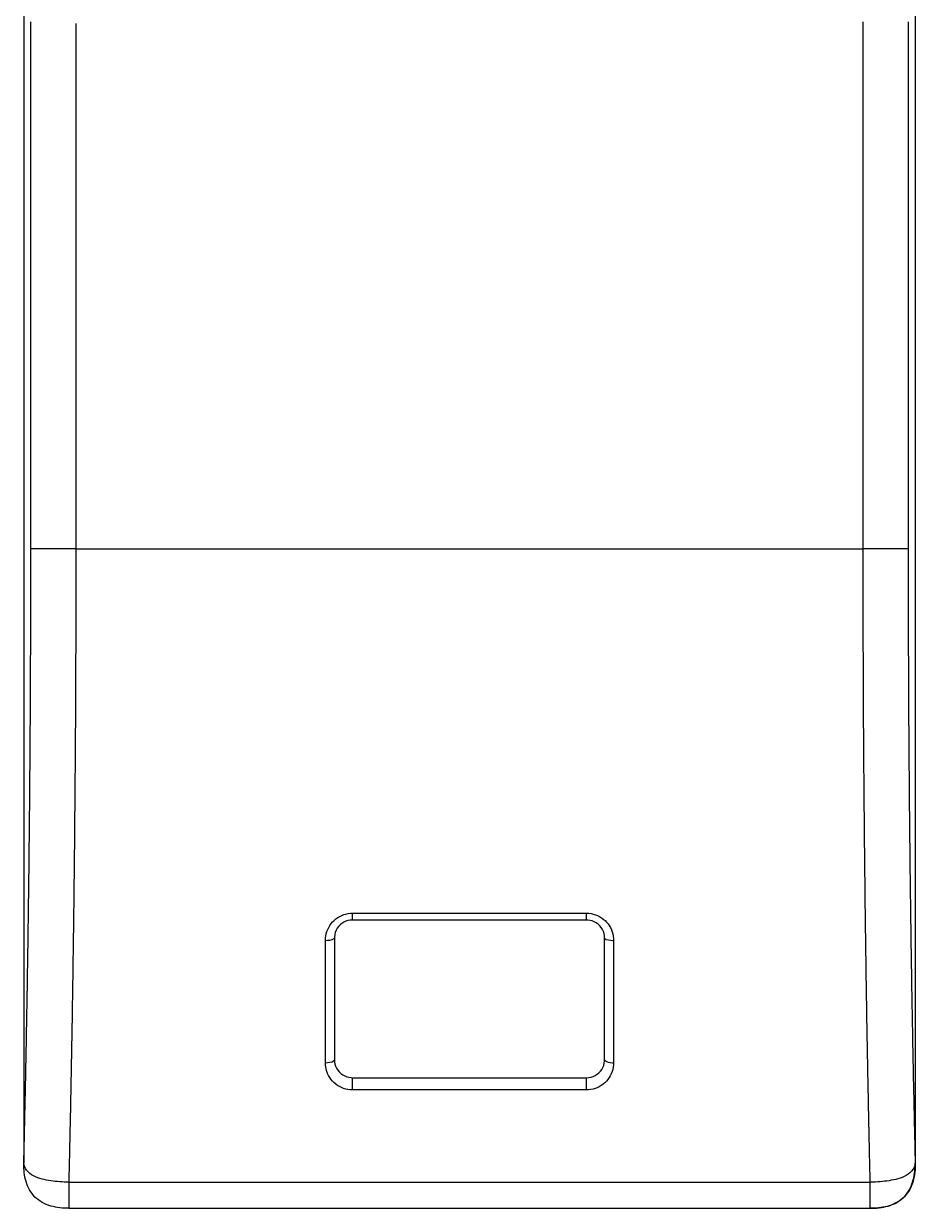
# Model space of a CAD drawing. Extents: x -9.9 to 9.9, y -50.6 to 2.
# Drawn here: x -9.9 to 9.9, y -50.6 to -24.3 of the extents above; entities that cross this region are included whole.
import ezdxf

# ---------------------------------------------------------------- set-up
doc = ezdxf.new("R2010")
doc.units = 0
doc.layers.get('0').update_dxf_attribs({"linetype": 'continuous'})

# ---------------------------------------------------------------- blocks, each defined once
blk = doc.blocks.new('PART__FEATURE046')
at = {"color": 0}
for p, q in [((-9.9, -0.2), (-9.9, -49.6)), ((9.9, -0.2), (9.9, -49.6)), ((-8.741, -35.962), (8.741, -35.962)), ((-2.6, -44.048), (2.6, -44.048)), ((2.6, -44.2), (-2.6, -44.2)), ((-2.6, -47.7), (2.6, -47.7)), ((2.6, -47.972), (-2.6, -47.972)), ((-8.899, -50.02), (8.899, -50.02)), ((-8.899, -50.6), (8.899, -50.6))]:
    blk.add_line(p, q, dxfattribs=at)
for points in [[(-9.74, -35.962), (-9.74, -35.912), (-9.74, -35.862), (-9.74, -35.812), (-9.74, -35.762), (-9.74, -35.712), (-9.74, -35.662), (-9.74, -35.612), (-9.74, -35.562), (-9.74, -35.512), (-9.74, -35.462), (-9.74, -35.412), (-9.74, -35.362), (-9.74, -35.312), (-9.74, -35.262), (-9.74, -35.212), (-9.74, -35.162), (-9.74, -35.112), (-9.74, -35.062), (-9.74, -35.012), (-9.74, -34.962), (-9.74, -34.912), (-9.74, -34.862), (-9.74, -34.812), (-9.74, -34.762), (-9.74, -34.712), (-9.74, -34.662), (-9.74, -34.612), (-9.74, -34.562), (-9.74, -34.512), (-9.74, -34.462), (-9.74, -34.412), (-9.74, -34.362), (-9.74, -34.312), (-9.74, -34.262), (-9.74, -34.212), (-9.74, -34.162), (-9.74, -34.112), (-9.74, -34.062), (-9.74, -34.012), (-9.74, -33.962), (-9.74, -33.912), (-9.74, -33.862), (-9.74, -33.812), (-9.74, -33.762), (-9.74, -33.712), (-9.74, -33.662), (-9.74, -33.612), (-9.74, -33.562), (-9.74, -33.512), (-9.74, -33.462), (-9.74, -33.412), (-9.74, -33.362), (-9.74, -33.312), (-9.74, -33.262), (-9.74, -33.212), (-9.74, -33.162), (-9.74, -33.112), (-9.74, -33.062), (-9.74, -33.012), (-9.74, -32.962), (-9.74, -32.912), (-9.74, -32.862), (-9.74, -32.812), (-9.74, -32.762), (-9.74, -32.712), (-9.74, -32.662), (-9.74, -32.612), (-9.74, -32.562), (-9.74, -32.512), (-9.74, -32.462), (-9.74, -32.412), (-9.74, -32.362), (-9.74, -32.312), (-9.74, -32.262), (-9.74, -32.212), (-9.74, -32.162), (-9.74, -32.112), (-9.74, -32.062), (-9.74, -32.012), (-9.74, -31.962), (-9.74, -31.912), (-9.74, -31.862), (-9.74, -31.812), (-9.74, -31.762), (-9.74, -31.712), (-9.74, -31.662), (-9.74, -31.612), (-9.74, -31.562), (-9.74, -31.512), (-9.74, -31.462), (-9.74, -31.412), (-9.74, -31.362), (-9.74, -31.312), (-9.74, -31.262), (-9.74, -31.212), (-9.74, -31.162), (-9.74, -31.112), (-9.74, -31.062), (-9.74, -31.012), (-9.74, -30.962), (-9.74, -30.912), (-9.74, -30.862), (-9.74, -30.812), (-9.74, -30.762), (-9.74, -30.712), (-9.74, -30.662), (-9.74, -30.612), (-9.74, -30.562), (-9.74, -30.512), (-9.74, -30.462), (-9.74, -30.412), (-9.74, -30.362), (-9.74, -30.312), (-9.74, -30.262), (-9.74, -30.212), (-9.74, -30.162), (-9.74, -30.112), (-9.74, -30.062), (-9.74, -30.012), (-9.74, -29.962), (-9.74, -29.912), (-9.74, -29.862), (-9.74, -29.812), (-9.74, -29.762), (-9.74, -29.712), (-9.74, -29.662), (-9.74, -29.612), (-9.74, -29.562), (-9.74, -29.512), (-9.74, -29.462), (-9.74, -29.412), (-9.74, -29.362), (-9.74, -29.312), (-9.74, -29.262), (-9.74, -29.212), (-9.74, -29.162), (-9.74, -29.112), (-9.74, -29.062), (-9.74, -29.012), (-9.74, -28.962), (-9.74, -28.912), (-9.74, -28.862), (-9.74, -28.812), (-9.74, -28.762), (-9.74, -28.712), (-9.74, -28.662), (-9.74, -28.612), (-9.74, -28.562), (-9.74, -28.512), (-9.74, -28.462), (-9.74, -28.412), (-9.74, -28.362), (-9.74, -28.312), (-9.74, -28.262), (-9.74, -28.212), (-9.74, -28.162), (-9.74, -28.112), (-9.74, -28.062), (-9.74, -28.012), (-9.74, -27.962), (-9.74, -27.912), (-9.74, -27.862), (-9.74, -27.812), (-9.74, -27.762), (-9.74, -27.712), (-9.74, -27.662), (-9.74, -27.612), (-9.74, -27.562), (-9.74, -27.512), (-9.74, -27.462), (-9.74, -27.412), (-9.74, -27.362), (-9.74, -27.312), (-9.74, -27.262), (-9.74, -27.212), (-9.74, -27.162), (-9.74, -27.112), (-9.74, -27.062), (-9.74, -27.012), (-9.74, -26.962), (-9.74, -26.912), (-9.74, -26.862), (-9.74, -26.812), (-9.74, -26.762), (-9.74, -26.712), (-9.74, -26.662), (-9.74, -26.612), (-9.74, -26.562), (-9.74, -26.512), (-9.74, -26.462), (-9.74, -26.412), (-9.74, -26.362), (-9.74, -26.312), (-9.74, -26.262), (-9.74, -26.212), (-9.74, -26.162), (-9.74, -26.112), (-9.74, -26.062), (-9.74, -26.012), (-9.74, -25.962), (-9.74, -25.912), (-9.74, -25.862), (-9.74, -25.812), (-9.74, -25.762), (-9.74, -25.712), (-9.74, -25.662), (-9.74, -25.612), (-9.74, -25.562), (-9.74, -25.512), (-9.74, -25.462), (-9.74, -25.412), (-9.74, -25.362), (-9.74, -25.312), (-9.74, -25.262), (-9.74, -25.212), (-9.74, -25.162), (-9.74, -25.112), (-9.74, -25.062), (-9.74, -25.012), (-9.74, -24.962), (-9.74, -24.912), (-9.74, -24.862), (-9.74, -24.812), (-9.74, -24.762), (-9.74, -24.712), (-9.74, -24.662), (-9.74, -24.612), (-9.74, -24.562), (-9.74, -24.512), (-9.74, -24.462), (-9.74, -24.412), (-9.74, -24.362), (-9.74, -24.312), (-9.74, -24.262)], [(-8.741, -24.299), (-8.741, -24.349), (-8.741, -24.399), (-8.741, -24.449), (-8.741, -24.499), (-8.741, -24.549), (-8.741, -24.599), (-8.741, -24.649), (-8.741, -24.699), (-8.741, -24.749), (-8.741, -24.799), (-8.741, -24.849), (-8.741, -24.899), (-8.741, -24.949), (-8.741, -24.999), (-8.741, -25.049), (-8.741, -25.099), (-8.741, -25.149), (-8.741, -25.199), (-8.741, -25.249), (-8.741, -25.299), (-8.741, -25.349), (-8.741, -25.399), (-8.741, -25.449), (-8.741, -25.499), (-8.741, -25.549), (-8.741, -25.599), (-8.741, -25.649), (-8.741, -25.699), (-8.741, -25.749), (-8.741, -25.799), (-8.741, -25.849), (-8.741, -25.899), (-8.741, -25.949), (-8.741, -25.999), (-8.741, -26.049), (-8.741, -26.099), (-8.741, -26.149), (-8.741, -26.199), (-8.741, -26.249), (-8.741, -26.299), (-8.741, -26.349), (-8.741, -26.399), (-8.741, -26.449), (-8.741, -26.499), (-8.741, -26.549), (-8.741, -26.599), (-8.741, -26.649), (-8.741, -26.699), (-8.741, -26.749), (-8.741, -26.799), (-8.741, -26.849), (-8.741, -26.899), (-8.741, -26.949), (-8.741, -26.999), (-8.741, -27.049), (-8.741, -27.099), (-8.741, -27.149), (-8.741, -27.199), (-8.741, -27.249), (-8.741, -27.299), (-8.741, -27.349), (-8.741, -27.399), (-8.741, -27.449), (-8.741, -27.499), (-8.741, -27.549), (-8.741, -27.599), (-8.741, -27.649), (-8.741, -27.699), (-8.741, -27.749), (-8.741, -27.799), (-8.741, -27.849), (-8.741, -27.899), (-8.741, -27.949), (-8.741, -27.999), (-8.741, -28.049), (-8.741, -28.099), (-8.741, -28.149), (-8.741, -28.199), (-8.741, -28.249), (-8.741, -28.299), (-8.741, -28.349), (-8.741, -28.399), (-8.741, -28.449), (-8.741, -28.499), (-8.741, -28.549), (-8.741, -28.599), (-8.741, -28.649), (-8.741, -28.699), (-8.741, -28.749), (-8.741, -28.799), (-8.741, -28.849), (-8.741, -28.899), (-8.741, -28.949), (-8.741, -28.999), (-8.741, -29.049), (-8.741, -29.099), (-8.741, -29.149), (-8.741, -29.199), (-8.741, -29.249), (-8.741, -29.299), (-8.741, -29.349), (-8.741, -29.399), (-8.741, -29.449), (-8.741, -29.499), (-8.741, -29.549), (-8.741, -29.599), (-8.741, -29.649), (-8.741, -29.699), (-8.741, -29.749), (-8.741, -29.799), (-8.741, -29.849), (-8.741, -29.899), (-8.741, -29.949), (-8.741, -29.999), (-8.741, -30.049), (-8.741, -30.099), (-8.741, -30.149), (-8.741, -30.199), (-8.741, -30.249), (-8.741, -30.299), (-8.741, -30.349), (-8.741, -30.399), (-8.741, -30.449), (-8.741, -30.499), (-8.741, -30.549), (-8.741, -30.599), (-8.741, -30.649), (-8.741, -30.699), (-8.741, -30.749), (-8.741, -30.799), (-8.741, -30.849), (-8.741, -30.899), (-8.741, -30.949), (-8.741, -30.999), (-8.741, -31.049), (-8.741, -31.099), (-8.741, -31.149), (-8.741, -31.199), (-8.741, -31.249), (-8.741, -31.299), (-8.741, -31.349), (-8.741, -31.399), (-8.741, -31.449), (-8.741, -31.499), (-8.741, -31.549), (-8.741, -31.599), (-8.741, -31.649), (-8.741, -31.699), (-8.741, -31.749), (-8.741, -31.799), (-8.741, -31.849), (-8.741, -31.899), (-8.741, -31.949), (-8.741, -31.999), (-8.741, -32.049), (-8.741, -32.099), (-8.741, -32.149), (-8.741, -32.199), (-8.741, -32.249), (-8.741, -32.299), (-8.741, -32.349), (-8.741, -32.399), (-8.741, -32.449), (-8.741, -32.499), (-8.741, -32.549), (-8.741, -32.599), (-8.741, -32.649), (-8.741, -32.699), (-8.741, -32.749), (-8.741, -32.799), (-8.741, -32.849), (-8.741, -32.899), (-8.741, -32.949), (-8.741, -32.999), (-8.741, -33.049), (-8.741, -33.099), (-8.741, -33.149), (-8.741, -33.199), (-8.741, -33.249), (-8.741, -33.299), (-8.741, -33.349), (-8.741, -33.399), (-8.741, -33.449), (-8.741, -33.499), (-8.741, -33.549), (-8.741, -33.599), (-8.741, -33.649), (-8.741, -33.699), (-8.741, -33.749), (-8.741, -33.799), (-8.741, -33.849), (-8.741, -33.899), (-8.741, -33.949), (-8.741, -33.999), (-8.741, -34.049), (-8.741, -34.099), (-8.741, -34.149), (-8.741, -34.199), (-8.741, -34.249), (-8.741, -34.299), (-8.741, -34.349), (-8.741, -34.399), (-8.741, -34.449), (-8.741, -34.499), (-8.741, -34.549), (-8.741, -34.599), (-8.741, -34.649), (-8.741, -34.699), (-8.741, -34.749), (-8.741, -34.799), (-8.741, -34.849), (-8.741, -34.899), (-8.741, -34.949), (-8.741, -34.999), (-8.741, -35.049), (-8.741, -35.099), (-8.741, -35.149), (-8.741, -35.199), (-8.741, -35.249), (-8.741, -35.299), (-8.741, -35.349), (-8.741, -35.399), (-8.741, -35.449), (-8.741, -35.499), (-8.741, -35.549), (-8.741, -35.599), (-8.741, -35.649), (-8.741, -35.699), (-8.741, -35.749), (-8.741, -35.799), (-8.741, -35.849), (-8.741, -35.899), (-8.741, -35.949), (-8.741, -35.962)], [(8.741, -35.962), (8.741, -35.912), (8.741, -35.862), (8.741, -35.812), (8.741, -35.762), (8.741, -35.712), (8.741, -35.662), (8.741, -35.612), (8.741, -35.562), (8.741, -35.512), (8.741, -35.462), (8.741, -35.412), (8.741, -35.362), (8.741, -35.312), (8.741, -35.262), (8.741, -35.212), (8.741, -35.162), (8.741, -35.112), (8.741, -35.062), (8.741, -35.012), (8.741, -34.962), (8.741, -34.912), (8.741, -34.862), (8.741, -34.812), (8.741, -34.762), (8.741, -34.712), (8.741, -34.662), (8.741, -34.612), (8.741, -34.562), (8.741, -34.512), (8.741, -34.462), (8.741, -34.412), (8.741, -34.362), (8.741, -34.312), (8.741, -34.262), (8.741, -34.212), (8.741, -34.162), (8.741, -34.112), (8.741, -34.062), (8.741, -34.012), (8.741, -33.962), (8.741, -33.912), (8.741, -33.862), (8.741, -33.812), (8.741, -33.762), (8.741, -33.712), (8.741, -33.662), (8.741, -33.612), (8.741, -33.562), (8.741, -33.512), (8.741, -33.462), (8.741, -33.412), (8.741, -33.362), (8.741, -33.312), (8.741, -33.262), (8.741, -33.212), (8.741, -33.162), (8.741, -33.112), (8.741, -33.062), (8.741, -33.012), (8.741, -32.962), (8.741, -32.912), (8.741, -32.862), (8.741, -32.812), (8.741, -32.762), (8.741, -32.712), (8.741, -32.662), (8.741, -32.612), (8.741, -32.562), (8.741, -32.512), (8.741, -32.462), (8.741, -32.412), (8.741, -32.362), (8.741, -32.312), (8.741, -32.262), (8.741, -32.212), (8.741, -32.162), (8.741, -32.112), (8.741, -32.062), (8.741, -32.012), (8.741, -31.962), (8.741, -31.912), (8.741, -31.862), (8.741, -31.812), (8.741, -31.762), (8.741, -31.712), (8.741, -31.662), (8.741, -31.612), (8.741, -31.562), (8.741, -31.512), (8.741, -31.462), (8.741, -31.412), (8.741, -31.362), (8.741, -31.312), (8.741, -31.262), (8.741, -31.212), (8.741, -31.162), (8.741, -31.112), (8.741, -31.062), (8.741, -31.012), (8.741, -30.962), (8.741, -30.912), (8.741, -30.862), (8.741, -30.812), (8.741, -30.762), (8.741, -30.712), (8.741, -30.662), (8.741, -30.612), (8.741, -30.562), (8.741, -30.512), (8.741, -30.462), (8.741, -30.412), (8.741, -30.362), (8.741, -30.312), (8.741, -30.262), (8.741, -30.212), (8.741, -30.162), (8.741, -30.112), (8.741, -30.062), (8.741, -30.012), (8.741, -29.962), (8.741, -29.912), (8.741, -29.862), (8.741, -29.812), (8.741, -29.762), (8.741, -29.712), (8.741, -29.662), (8.741, -29.612), (8.741, -29.562), (8.741, -29.512), (8.741, -29.462), (8.741, -29.412), (8.741, -29.362), (8.741, -29.312), (8.741, -29.262), (8.741, -29.212), (8.741, -29.162), (8.741, -29.112), (8.741, -29.062), (8.741, -29.012), (8.741, -28.962), (8.741, -28.912), (8.741, -28.862), (8.741, -28.812), (8.741, -28.762), (8.741, -28.712), (8.741, -28.662), (8.741, -28.612), (8.741, -28.562), (8.741, -28.512), (8.741, -28.462), (8.741, -28.412), (8.741, -28.362), (8.741, -28.312), (8.741, -28.262), (8.741, -28.212), (8.741, -28.162), (8.741, -28.112), (8.741, -28.062), (8.741, -28.012), (8.741, -27.962), (8.741, -27.912), (8.741, -27.862), (8.741, -27.812), (8.741, -27.762), (8.741, -27.712), (8.741, -27.662), (8.741, -27.612), (8.741, -27.562), (8.741, -27.512), (8.741, -27.462), (8.741, -27.412), (8.741, -27.362), (8.741, -27.312), (8.741, -27.262), (8.741, -27.212), (8.741, -27.162), (8.741, -27.112), (8.741, -27.062), (8.741, -27.012), (8.741, -26.962), (8.741, -26.912), (8.741, -26.862), (8.741, -26.812), (8.741, -26.762), (8.741, -26.712), (8.741, -26.662), (8.741, -26.612), (8.741, -26.562), (8.741, -26.512), (8.741, -26.462), (8.741, -26.412), (8.741, -26.362), (8.741, -26.312), (8.741, -26.262), (8.741, -26.212), (8.741, -26.162), (8.741, -26.112), (8.741, -26.062), (8.741, -26.012), (8.741, -25.962), (8.741, -25.912), (8.741, -25.862), (8.741, -25.812), (8.741, -25.762), (8.741, -25.712), (8.741, -25.662), (8.741, -25.612), (8.741, -25.562), (8.741, -25.512), (8.741, -25.462), (8.741, -25.412), (8.741, -25.362), (8.741, -25.312), (8.741, -25.262), (8.741, -25.212), (8.741, -25.162), (8.741, -25.112), (8.741, -25.062), (8.741, -25.012), (8.741, -24.962), (8.741, -24.912), (8.741, -24.862), (8.741, -24.812), (8.741, -24.762), (8.741, -24.712), (8.741, -24.662), (8.741, -24.612), (8.741, -24.562), (8.741, -24.512), (8.741, -24.462), (8.741, -24.412), (8.741, -24.362), (8.741, -24.312), (8.741, -24.262)], [(9.74, -24.26), (9.74, -24.31), (9.74, -24.36), (9.74, -24.41), (9.74, -24.46), (9.74, -24.51), (9.74, -24.56), (9.74, -24.61), (9.74, -24.66), (9.74, -24.71), (9.74, -24.76), (9.74, -24.81), (9.74, -24.86), (9.74, -24.91), (9.74, -24.96), (9.74, -25.01), (9.74, -25.06), (9.74, -25.11), (9.74, -25.16), (9.74, -25.21), (9.74, -25.26), (9.74, -25.31), (9.74, -25.36), (9.74, -25.41), (9.74, -25.46), (9.74, -25.51), (9.74, -25.56), (9.74, -25.61), (9.74, -25.66), (9.74, -25.71), (9.74, -25.76), (9.74, -25.81), (9.74, -25.86), (9.74, -25.91), (9.74, -25.96), (9.74, -26.01), (9.74, -26.06), (9.74, -26.11), (9.74, -26.16), (9.74, -26.21), (9.74, -26.26), (9.74, -26.31), (9.74, -26.36), (9.74, -26.41), (9.74, -26.46), (9.74, -26.51), (9.74, -26.56), (9.74, -26.61), (9.74, -26.66), (9.74, -26.71), (9.74, -26.76), (9.74, -26.81), (9.74, -26.86), (9.74, -26.91), (9.74, -26.96), (9.74, -27.01), (9.74, -27.06), (9.74, -27.11), (9.74, -27.16), (9.74, -27.21), (9.74, -27.26), (9.74, -27.31), (9.74, -27.36), (9.74, -27.41), (9.74, -27.46), (9.74, -27.51), (9.74, -27.56), (9.74, -27.61), (9.74, -27.66), (9.74, -27.71), (9.74, -27.76), (9.74, -27.81), (9.74, -27.86), (9.74, -27.91), (9.74, -27.96), (9.74, -28.01), (9.74, -28.06), (9.74, -28.11), (9.74, -28.16), (9.74, -28.21), (9.74, -28.26), (9.74, -28.31), (9.74, -28.36), (9.74, -28.41), (9.74, -28.46), (9.74, -28.51), (9.74, -28.56), (9.74, -28.61), (9.74, -28.66), (9.74, -28.71), (9.74, -28.76), (9.74, -28.81), (9.74, -28.86), (9.74, -28.91), (9.74, -28.96), (9.74, -29.01), (9.74, -29.06), (9.74, -29.11), (9.74, -29.16), (9.74, -29.21), (9.74, -29.26), (9.74, -29.31), (9.74, -29.36), (9.74, -29.41), (9.74, -29.46), (9.74, -29.51), (9.74, -29.56), (9.74, -29.61), (9.74, -29.66), (9.74, -29.71), (9.74, -29.76), (9.74, -29.81), (9.74, -29.86), (9.74, -29.91), (9.74, -29.96), (9.74, -30.01), (9.74, -30.06), (9.74, -30.11), (9.74, -30.16), (9.74, -30.21), (9.74, -30.26), (9.74, -30.31), (9.74, -30.36), (9.74, -30.41), (9.74, -30.46), (9.74, -30.51), (9.74, -30.56), (9.74, -30.61), (9.74, -30.66), (9.74, -30.71), (9.74, -30.76), (9.74, -30.81), (9.74, -30.86), (9.74, -30.91), (9.74, -30.96), (9.74, -31.01), (9.74, -31.06), (9.74, -31.11), (9.74, -31.16), (9.74, -31.21), (9.74, -31.26), (9.74, -31.31), (9.74, -31.36), (9.74, -31.41), (9.74, -31.46), (9.74, -31.51), (9.74, -31.56), (9.74, -31.61), (9.74, -31.66), (9.74, -31.71), (9.74, -31.76), (9.74, -31.81), (9.74, -31.86), (9.74, -31.91), (9.74, -31.96), (9.74, -32.01), (9.74, -32.06), (9.74, -32.11), (9.74, -32.16), (9.74, -32.21), (9.74, -32.26), (9.74, -32.31), (9.74, -32.36), (9.74, -32.41), (9.74, -32.46), (9.74, -32.51), (9.74, -32.56), (9.74, -32.61), (9.74, -32.66), (9.74, -32.71), (9.74, -32.76), (9.74, -32.81), (9.74, -32.86), (9.74, -32.91), (9.74, -32.96), (9.74, -33.01), (9.74, -33.06), (9.74, -33.11), (9.74, -33.16), (9.74, -33.21), (9.74, -33.26), (9.74, -33.31), (9.74, -33.36), (9.74, -33.41), (9.74, -33.46), (9.74, -33.51), (9.74, -33.56), (9.74, -33.61), (9.74, -33.66), (9.74, -33.71), (9.74, -33.76), (9.74, -33.81), (9.74, -33.86), (9.74, -33.91), (9.74, -33.96), (9.74, -34.01), (9.74, -34.06), (9.74, -34.11), (9.74, -34.16), (9.74, -34.21), (9.74, -34.26), (9.74, -34.31), (9.74, -34.36), (9.74, -34.41), (9.74, -34.46), (9.74, -34.51), (9.74, -34.56), (9.74, -34.61), (9.74, -34.66), (9.74, -34.71), (9.74, -34.76), (9.74, -34.81), (9.74, -34.86), (9.74, -34.91), (9.74, -34.96), (9.74, -35.01), (9.74, -35.06), (9.74, -35.11), (9.74, -35.16), (9.74, -35.21), (9.74, -35.26), (9.74, -35.31), (9.74, -35.36), (9.74, -35.41), (9.74, -35.46), (9.74, -35.51), (9.74, -35.56), (9.74, -35.61), (9.74, -35.66), (9.74, -35.71), (9.74, -35.76), (9.74, -35.81), (9.74, -35.86), (9.74, -35.91), (9.74, -35.96), (9.74, -35.962)], [(-9.897, -49.6), (-9.896, -49.55), (-9.895, -49.5), (-9.894, -49.45), (-9.892, -49.4), (-9.891, -49.35), (-9.89, -49.3), (-9.889, -49.25), (-9.888, -49.2), (-9.887, -49.15), (-9.885, -49.1), (-9.884, -49.05), (-9.883, -49), (-9.882, -48.95), (-9.881, -48.9), (-9.88, -48.85), (-9.879, -48.8), (-9.877, -48.75), (-9.876, -48.7), (-9.875, -48.65), (-9.874, -48.6), (-9.873, -48.55), (-9.872, -48.5), (-9.871, -48.45), (-9.87, -48.4), (-9.869, -48.35), (-9.868, -48.3), (-9.866, -48.25), (-9.865, -48.2), (-9.864, -48.15), (-9.863, -48.1), (-9.862, -48.05), (-9.861, -48), (-9.86, -47.95), (-9.859, -47.9), (-9.858, -47.85), (-9.857, -47.8), (-9.856, -47.75), (-9.855, -47.7), (-9.854, -47.65), (-9.853, -47.6), (-9.852, -47.551), (-9.851, -47.501), (-9.85, -47.451), (-9.849, -47.401), (-9.848, -47.351), (-9.847, -47.301), (-9.846, -47.251), (-9.845, -47.201), (-9.844, -47.151), (-9.843, -47.101), (-9.842, -47.051), (-9.841, -47.001), (-9.84, -46.951), (-9.839, -46.901), (-9.838, -46.851), (-9.838, -46.801), (-9.837, -46.751), (-9.836, -46.701), (-9.835, -46.651), (-9.834, -46.601), (-9.833, -46.551), (-9.832, -46.501), (-9.831, -46.451), (-9.83, -46.401), (-9.829, -46.351), (-9.828, -46.301), (-9.828, -46.251), (-9.827, -46.201), (-9.826, -46.151), (-9.825, -46.101), (-9.824, -46.051), (-9.823, -46.001), (-9.822, -45.951), (-9.822, -45.901), (-9.821, -45.851), (-9.82, -45.801), (-9.819, -45.751), (-9.818, -45.701), (-9.817, -45.651), (-9.817, -45.601), (-9.816, -45.551), (-9.815, -45.501), (-9.814, -45.451), (-9.813, -45.401), (-9.813, -45.351), (-9.812, -45.301), (-9.811, -45.251), (-9.81, -45.201), (-9.81, -45.151), (-9.809, -45.101), (-9.808, -45.051), (-9.807, -45.001), (-9.806, -44.951), (-9.806, -44.901), (-9.805, -44.851), (-9.804, -44.801), (-9.803, -44.751), (-9.803, -44.701), (-9.802, -44.651), (-9.801, -44.601), (-9.801, -44.551), (-9.8, -44.501), (-9.799, -44.451), (-9.798, -44.401), (-9.798, -44.351), (-9.797, -44.301), (-9.796, -44.251), (-9.796, -44.201), (-9.795, -44.151), (-9.794, -44.101), (-9.794, -44.051), (-9.793, -44.001), (-9.792, -43.951), (-9.792, -43.901), (-9.791, -43.851), (-9.79, -43.801), (-9.79, -43.751), (-9.789, -43.701), (-9.788, -43.651), (-9.788, -43.601), (-9.787, -43.551), (-9.786, -43.501), (-9.786, -43.451), (-9.785, -43.401), (-9.785, -43.351), (-9.784, -43.301), (-9.783, -43.251), (-9.783, -43.201), (-9.782, -43.151), (-9.782, -43.101), (-9.781, -43.051), (-9.78, -43.001), (-9.78, -42.951), (-9.779, -42.901), (-9.779, -42.851), (-9.778, -42.801), (-9.778, -42.751), (-9.777, -42.701), (-9.777, -42.651), (-9.776, -42.601), (-9.775, -42.551), (-9.775, -42.501), (-9.774, -42.451), (-9.774, -42.401), (-9.773, -42.351), (-9.773, -42.301), (-9.772, -42.251), (-9.772, -42.201), (-9.771, -42.151), (-9.771, -42.101), (-9.77, -42.051), (-9.77, -42.001), (-9.769, -41.951), (-9.769, -41.901), (-9.768, -41.851), (-9.768, -41.801), (-9.767, -41.751), (-9.767, -41.701), (-9.766, -41.651), (-9.766, -41.601), (-9.765, -41.551), (-9.765, -41.501), (-9.764, -41.451), (-9.764, -41.401), (-9.764, -41.351), (-9.763, -41.301), (-9.763, -41.251), (-9.762, -41.201), (-9.762, -41.151), (-9.761, -41.101), (-9.761, -41.051), (-9.761, -41.001), (-9.76, -40.951), (-9.76, -40.901), (-9.759, -40.851), (-9.759, -40.801), (-9.759, -40.751), (-9.758, -40.701), (-9.758, -40.651), (-9.757, -40.601), (-9.757, -40.551), (-9.757, -40.501), (-9.756, -40.451), (-9.756, -40.401), (-9.756, -40.351), (-9.755, -40.301), (-9.755, -40.251), (-9.755, -40.201), (-9.754, -40.151), (-9.754, -40.101), (-9.754, -40.051), (-9.753, -40.001), (-9.753, -39.951), (-9.753, -39.901), (-9.752, -39.851), (-9.752, -39.801), (-9.752, -39.751), (-9.751, -39.701), (-9.751, -39.651), (-9.751, -39.601), (-9.75, -39.551), (-9.75, -39.501), (-9.75, -39.451), (-9.75, -39.401), (-9.749, -39.351), (-9.749, -39.301), (-9.749, -39.251), (-9.748, -39.201), (-9.748, -39.151), (-9.748, -39.101), (-9.748, -39.051), (-9.747, -39.001), (-9.747, -38.951), (-9.747, -38.901), (-9.747, -38.851), (-9.747, -38.801), (-9.746, -38.751), (-9.746, -38.701), (-9.746, -38.651), (-9.746, -38.601), (-9.745, -38.551), (-9.745, -38.501), (-9.745, -38.451), (-9.745, -38.401), (-9.745, -38.351), (-9.744, -38.301), (-9.744, -38.251), (-9.744, -38.201), (-9.744, -38.151), (-9.744, -38.101), (-9.744, -38.051), (-9.743, -38.001), (-9.743, -37.951), (-9.743, -37.901), (-9.743, -37.851), (-9.743, -37.801), (-9.743, -37.751), (-9.742, -37.701), (-9.742, -37.651), (-9.742, -37.601), (-9.742, -37.551), (-9.742, -37.501), (-9.742, -37.451), (-9.742, -37.401), (-9.742, -37.351), (-9.741, -37.301), (-9.741, -37.251), (-9.741, -37.201), (-9.741, -37.151), (-9.741, -37.101), (-9.741, -37.051), (-9.741, -37.001), (-9.741, -36.951), (-9.741, -36.901), (-9.741, -36.851), (-9.741, -36.801), (-9.741, -36.751), (-9.74, -36.701), (-9.74, -36.651), (-9.74, -36.601), (-9.74, -36.551), (-9.74, -36.501), (-9.74, -36.451), (-9.74, -36.401), (-9.74, -36.351), (-9.74, -36.301), (-9.74, -36.251), (-9.74, -36.201), (-9.74, -36.151), (-9.74, -36.101), (-9.74, -36.051), (-9.74, -36.001), (-9.74, -35.962)], [(-8.741, -35.962), (-8.791, -35.962), (-8.841, -35.962), (-8.891, -35.962), (-8.941, -35.962), (-8.991, -35.962), (-9.041, -35.962), (-9.091, -35.962), (-9.141, -35.962), (-9.191, -35.962), (-9.241, -35.962), (-9.291, -35.962), (-9.341, -35.962), (-9.391, -35.962), (-9.441, -35.962), (-9.491, -35.962), (-9.541, -35.962), (-9.591, -35.962), (-9.641, -35.962), (-9.691, -35.962), (-9.74, -35.962)], [(-8.741, -35.962), (-8.741, -36.012), (-8.741, -36.062), (-8.741, -36.112), (-8.741, -36.162), (-8.741, -36.212), (-8.741, -36.262), (-8.741, -36.312), (-8.742, -36.362), (-8.742, -36.412), (-8.742, -36.462), (-8.742, -36.512), (-8.742, -36.562), (-8.742, -36.612), (-8.742, -36.662), (-8.742, -36.712), (-8.742, -36.762), (-8.742, -36.812), (-8.742, -36.862), (-8.742, -36.912), (-8.742, -36.962), (-8.742, -37.012), (-8.742, -37.062), (-8.742, -37.112), (-8.743, -37.162), (-8.743, -37.212), (-8.743, -37.262), (-8.743, -37.312), (-8.743, -37.362), (-8.743, -37.412), (-8.743, -37.462), (-8.743, -37.512), (-8.743, -37.562), (-8.743, -37.612), (-8.744, -37.662), (-8.744, -37.712), (-8.744, -37.762), (-8.744, -37.812), (-8.744, -37.862), (-8.744, -37.912), (-8.744, -37.962), (-8.745, -38.012), (-8.745, -38.062), (-8.745, -38.112), (-8.745, -38.162), (-8.745, -38.212), (-8.745, -38.262), (-8.746, -38.312), (-8.746, -38.362), (-8.746, -38.412), (-8.746, -38.462), (-8.746, -38.512), (-8.747, -38.562), (-8.747, -38.612), (-8.747, -38.662), (-8.747, -38.712), (-8.747, -38.762), (-8.748, -38.812), (-8.748, -38.862), (-8.748, -38.912), (-8.748, -38.962), (-8.749, -39.012), (-8.749, -39.062), (-8.749, -39.112), (-8.749, -39.162), (-8.75, -39.212), (-8.75, -39.262), (-8.75, -39.312), (-8.75, -39.362), (-8.751, -39.412), (-8.751, -39.462), (-8.751, -39.512), (-8.751, -39.562), (-8.752, -39.612), (-8.752, -39.662), (-8.752, -39.712), (-8.752, -39.762), (-8.753, -39.812), (-8.753, -39.862), (-8.753, -39.912), (-8.754, -39.962), (-8.754, -40.012), (-8.754, -40.062), (-8.755, -40.112), (-8.755, -40.162), (-8.755, -40.212), (-8.756, -40.262), (-8.756, -40.312), (-8.756, -40.362), (-8.757, -40.412), (-8.757, -40.462), (-8.757, -40.512), (-8.758, -40.562), (-8.758, -40.612), (-8.758, -40.662), (-8.759, -40.712), (-8.759, -40.762), (-8.759, -40.812), (-8.76, -40.862), (-8.76, -40.912), (-8.761, -40.962), (-8.761, -41.012), (-8.761, -41.062), (-8.762, -41.112), (-8.762, -41.162), (-8.763, -41.212), (-8.763, -41.262), (-8.763, -41.312), (-8.764, -41.362), (-8.764, -41.412), (-8.765, -41.462), (-8.765, -41.512), (-8.766, -41.562), (-8.766, -41.612), (-8.766, -41.662), (-8.767, -41.712), (-8.767, -41.762), (-8.768, -41.812), (-8.768, -41.862), (-8.769, -41.912), (-8.769, -41.962), (-8.77, -42.012), (-8.77, -42.062), (-8.771, -42.112), (-8.771, -42.162), (-8.771, -42.212), (-8.772, -42.262), (-8.772, -42.312), (-8.773, -42.362), (-8.773, -42.412), (-8.774, -42.462), (-8.774, -42.512), (-8.775, -42.562), (-8.775, -42.612), (-8.776, -42.662), (-8.776, -42.712), (-8.777, -42.762), (-8.778, -42.812), (-8.778, -42.862), (-8.779, -42.912), (-8.779, -42.962), (-8.78, -43.012), (-8.78, -43.062), (-8.781, -43.112), (-8.781, -43.162), (-8.782, -43.212), (-8.782, -43.262), (-8.783, -43.312), (-8.784, -43.362), (-8.784, -43.412), (-8.785, -43.462), (-8.785, -43.512), (-8.786, -43.562), (-8.787, -43.612), (-8.787, -43.662), (-8.788, -43.712), (-8.788, -43.762), (-8.789, -43.812), (-8.79, -43.862), (-8.79, -43.912), (-8.791, -43.962), (-8.791, -44.012), (-8.792, -44.062), (-8.793, -44.112), (-8.793, -44.162), (-8.794, -44.212), (-8.795, -44.262), (-8.795, -44.312), (-8.796, -44.362), (-8.797, -44.412), (-8.797, -44.462), (-8.798, -44.512), (-8.799, -44.562), (-8.799, -44.612), (-8.8, -44.662), (-8.801, -44.712), (-8.801, -44.762), (-8.802, -44.812), (-8.803, -44.862), (-8.803, -44.912), (-8.804, -44.962), (-8.805, -45.012), (-8.806, -45.062), (-8.806, -45.112), (-8.807, -45.162), (-8.808, -45.211), (-8.808, -45.261), (-8.809, -45.311), (-8.81, -45.361), (-8.811, -45.411), (-8.811, -45.461), (-8.812, -45.511), (-8.813, -45.561), (-8.814, -45.611), (-8.814, -45.661), (-8.815, -45.711), (-8.816, -45.761), (-8.817, -45.811), (-8.818, -45.861), (-8.818, -45.911), (-8.819, -45.961), (-8.82, -46.011), (-8.821, -46.061), (-8.822, -46.111), (-8.822, -46.161), (-8.823, -46.211), (-8.824, -46.261), (-8.825, -46.311), (-8.826, -46.361), (-8.826, -46.411), (-8.827, -46.461), (-8.828, -46.511), (-8.829, -46.561), (-8.83, -46.611), (-8.831, -46.661), (-8.832, -46.711), (-8.832, -46.761), (-8.833, -46.811), (-8.834, -46.861), (-8.835, -46.911), (-8.836, -46.961), (-8.837, -47.011), (-8.838, -47.061), (-8.839, -47.111), (-8.839, -47.161), (-8.84, -47.211), (-8.841, -47.261), (-8.842, -47.311), (-8.843, -47.361), (-8.844, -47.411), (-8.845, -47.461), (-8.846, -47.511), (-8.847, -47.561), (-8.848, -47.611), (-8.849, -47.661), (-8.85, -47.711), (-8.851, -47.761), (-8.852, -47.811), (-8.853, -47.861), (-8.853, -47.911), (-8.854, -47.961), (-8.855, -48.011), (-8.856, -48.061), (-8.857, -48.111), (-8.858, -48.161), (-8.859, -48.211), (-8.86, -48.261), (-8.861, -48.311), (-8.862, -48.361), (-8.863, -48.411), (-8.864, -48.461), (-8.865, -48.511), (-8.866, -48.561), (-8.868, -48.611), (-8.869, -48.661), (-8.87, -48.711), (-8.871, -48.761), (-8.872, -48.811), (-8.873, -48.861), (-8.874, -48.911), (-8.875, -48.961), (-8.876, -49.011), (-8.877, -49.061), (-8.878, -49.111), (-8.879, -49.161), (-8.88, -49.211), (-8.881, -49.261), (-8.882, -49.311), (-8.884, -49.361), (-8.885, -49.411), (-8.886, -49.461), (-8.887, -49.511), (-8.888, -49.561), (-8.889, -49.611), (-8.89, -49.661), (-8.891, -49.711), (-8.893, -49.761), (-8.894, -49.811), (-8.895, -49.861), (-8.896, -49.911), (-8.897, -49.961), (-8.898, -50.011), (-8.899, -50.02)], [(8.899, -50.02), (8.897, -49.97), (8.896, -49.92), (8.895, -49.87), (8.894, -49.82), (8.893, -49.77), (8.892, -49.72), (8.891, -49.67), (8.889, -49.62), (8.888, -49.57), (8.887, -49.52), (8.886, -49.47), (8.885, -49.42), (8.884, -49.37), (8.883, -49.32), (8.882, -49.27), (8.88, -49.22), (8.879, -49.17), (8.878, -49.12), (8.877, -49.07), (8.876, -49.02), (8.875, -48.97), (8.874, -48.92), (8.873, -48.87), (8.872, -48.82), (8.871, -48.77), (8.87, -48.72), (8.869, -48.67), (8.868, -48.62), (8.867, -48.57), (8.866, -48.52), (8.865, -48.47), (8.864, -48.42), (8.863, -48.37), (8.862, -48.32), (8.861, -48.27), (8.86, -48.22), (8.859, -48.17), (8.858, -48.12), (8.857, -48.07), (8.856, -48.02), (8.855, -47.97), (8.854, -47.92), (8.853, -47.87), (8.852, -47.82), (8.851, -47.77), (8.85, -47.72), (8.849, -47.67), (8.848, -47.62), (8.847, -47.57), (8.846, -47.52), (8.845, -47.47), (8.844, -47.42), (8.843, -47.37), (8.842, -47.32), (8.841, -47.27), (8.841, -47.22), (8.84, -47.17), (8.839, -47.12), (8.838, -47.07), (8.837, -47.02), (8.836, -46.97), (8.835, -46.92), (8.834, -46.87), (8.833, -46.82), (8.833, -46.77), (8.832, -46.72), (8.831, -46.67), (8.83, -46.62), (8.829, -46.57), (8.828, -46.52), (8.827, -46.47), (8.827, -46.42), (8.826, -46.37), (8.825, -46.32), (8.824, -46.27), (8.823, -46.22), (8.823, -46.17), (8.822, -46.12), (8.821, -46.07), (8.82, -46.02), (8.819, -45.97), (8.819, -45.92), (8.818, -45.87), (8.817, -45.82), (8.816, -45.77), (8.815, -45.72), (8.815, -45.67), (8.814, -45.62), (8.813, -45.57), (8.812, -45.52), (8.812, -45.47), (8.811, -45.42), (8.81, -45.37), (8.809, -45.32), (8.809, -45.271), (8.808, -45.221), (8.807, -45.171), (8.806, -45.121), (8.806, -45.071), (8.805, -45.021), (8.804, -44.971), (8.804, -44.921), (8.803, -44.871), (8.802, -44.821), (8.801, -44.771), (8.801, -44.721), (8.8, -44.671), (8.799, -44.621), (8.799, -44.571), (8.798, -44.521), (8.797, -44.471), (8.797, -44.421), (8.796, -44.371), (8.795, -44.321), (8.795, -44.271), (8.794, -44.221), (8.793, -44.171), (8.793, -44.121), (8.792, -44.071), (8.792, -44.021), (8.791, -43.971), (8.79, -43.921), (8.79, -43.871), (8.789, -43.821), (8.788, -43.771), (8.788, -43.721), (8.787, -43.671), (8.787, -43.621), (8.786, -43.571), (8.785, -43.521), (8.785, -43.471), (8.784, -43.421), (8.784, -43.371), (8.783, -43.321), (8.783, -43.271), (8.782, -43.221), (8.781, -43.171), (8.781, -43.121), (8.78, -43.071), (8.78, -43.021), (8.779, -42.971), (8.779, -42.921), (8.778, -42.871), (8.778, -42.821), (8.777, -42.771), (8.777, -42.721), (8.776, -42.671), (8.776, -42.621), (8.775, -42.571), (8.775, -42.521), (8.774, -42.471), (8.774, -42.421), (8.773, -42.371), (8.773, -42.321), (8.772, -42.271), (8.772, -42.221), (8.771, -42.171), (8.771, -42.121), (8.77, -42.071), (8.77, -42.021), (8.769, -41.971), (8.769, -41.921), (8.768, -41.871), (8.768, -41.821), (8.767, -41.771), (8.767, -41.721), (8.766, -41.671), (8.766, -41.621), (8.766, -41.571), (8.765, -41.521), (8.765, -41.471), (8.764, -41.421), (8.764, -41.371), (8.763, -41.321), (8.763, -41.271), (8.763, -41.221), (8.762, -41.171), (8.762, -41.121), (8.761, -41.071), (8.761, -41.021), (8.761, -40.971), (8.76, -40.921), (8.76, -40.871), (8.76, -40.821), (8.759, -40.771), (8.759, -40.721), (8.758, -40.671), (8.758, -40.621), (8.758, -40.571), (8.757, -40.521), (8.757, -40.471), (8.757, -40.421), (8.756, -40.371), (8.756, -40.321), (8.756, -40.271), (8.755, -40.221), (8.755, -40.171), (8.755, -40.121), (8.754, -40.071), (8.754, -40.021), (8.754, -39.971), (8.753, -39.921), (8.753, -39.871), (8.753, -39.821), (8.753, -39.771), (8.752, -39.721), (8.752, -39.671), (8.752, -39.621), (8.751, -39.571), (8.751, -39.521), (8.751, -39.471), (8.751, -39.421), (8.75, -39.371), (8.75, -39.321), (8.75, -39.271), (8.75, -39.221), (8.749, -39.171), (8.749, -39.121), (8.749, -39.071), (8.749, -39.021), (8.748, -38.971), (8.748, -38.921), (8.748, -38.871), (8.748, -38.821), (8.747, -38.771), (8.747, -38.721), (8.747, -38.671), (8.747, -38.621), (8.747, -38.571), (8.746, -38.521), (8.746, -38.471), (8.746, -38.421), (8.746, -38.371), (8.746, -38.321), (8.746, -38.271), (8.745, -38.221), (8.745, -38.171), (8.745, -38.121), (8.745, -38.071), (8.745, -38.021), (8.745, -37.971), (8.744, -37.921), (8.744, -37.871), (8.744, -37.821), (8.744, -37.771), (8.744, -37.721), (8.744, -37.671), (8.744, -37.621), (8.743, -37.571), (8.743, -37.521), (8.743, -37.471), (8.743, -37.421), (8.743, -37.371), (8.743, -37.321), (8.743, -37.271), (8.743, -37.221), (8.743, -37.171), (8.742, -37.121), (8.742, -37.071), (8.742, -37.021), (8.742, -36.971), (8.742, -36.921), (8.742, -36.871), (8.742, -36.821), (8.742, -36.771), (8.742, -36.721), (8.742, -36.671), (8.742, -36.621), (8.742, -36.571), (8.742, -36.521), (8.742, -36.471), (8.742, -36.421), (8.742, -36.371), (8.742, -36.321), (8.741, -36.271), (8.741, -36.221), (8.741, -36.171), (8.741, -36.121), (8.741, -36.071), (8.741, -36.021), (8.741, -35.971), (8.741, -35.962)], [(9.74, -35.962), (9.69, -35.962), (9.64, -35.962), (9.59, -35.962), (9.54, -35.962), (9.49, -35.962), (9.44, -35.962), (9.39, -35.962), (9.34, -35.962), (9.29, -35.962), (9.24, -35.962), (9.19, -35.962), (9.14, -35.962), (9.09, -35.962), (9.04, -35.962), (8.99, -35.962), (8.94, -35.962), (8.89, -35.962), (8.84, -35.962), (8.79, -35.962), (8.741, -35.962)], [(9.74, -35.962), (9.74, -36.012), (9.74, -36.062), (9.74, -36.112), (9.74, -36.162), (9.74, -36.212), (9.74, -36.262), (9.74, -36.312), (9.74, -36.362), (9.74, -36.412), (9.74, -36.462), (9.74, -36.512), (9.74, -36.562), (9.74, -36.612), (9.74, -36.662), (9.74, -36.712), (9.741, -36.762), (9.741, -36.812), (9.741, -36.862), (9.741, -36.912), (9.741, -36.962), (9.741, -37.012), (9.741, -37.062), (9.741, -37.112), (9.741, -37.162), (9.741, -37.212), (9.741, -37.262), (9.741, -37.312), (9.742, -37.362), (9.742, -37.412), (9.742, -37.462), (9.742, -37.512), (9.742, -37.562), (9.742, -37.612), (9.742, -37.662), (9.742, -37.712), (9.743, -37.762), (9.743, -37.812), (9.743, -37.862), (9.743, -37.912), (9.743, -37.962), (9.743, -38.012), (9.744, -38.062), (9.744, -38.112), (9.744, -38.162), (9.744, -38.212), (9.744, -38.262), (9.744, -38.312), (9.745, -38.362), (9.745, -38.412), (9.745, -38.462), (9.745, -38.512), (9.745, -38.562), (9.746, -38.612), (9.746, -38.662), (9.746, -38.712), (9.746, -38.762), (9.747, -38.812), (9.747, -38.862), (9.747, -38.912), (9.747, -38.962), (9.748, -39.012), (9.748, -39.062), (9.748, -39.112), (9.748, -39.162), (9.749, -39.212), (9.749, -39.262), (9.749, -39.312), (9.749, -39.362), (9.75, -39.412), (9.75, -39.462), (9.75, -39.512), (9.75, -39.562), (9.751, -39.612), (9.751, -39.662), (9.751, -39.712), (9.752, -39.762), (9.752, -39.812), (9.752, -39.862), (9.753, -39.912), (9.753, -39.962), (9.753, -40.012), (9.754, -40.062), (9.754, -40.112), (9.754, -40.162), (9.755, -40.212), (9.755, -40.262), (9.755, -40.312), (9.756, -40.362), (9.756, -40.412), (9.756, -40.462), (9.757, -40.512), (9.757, -40.562), (9.758, -40.612), (9.758, -40.662), (9.758, -40.712), (9.759, -40.762), (9.759, -40.812), (9.759, -40.862), (9.76, -40.912), (9.76, -40.962), (9.761, -41.012), (9.761, -41.062), (9.762, -41.112), (9.762, -41.162), (9.762, -41.212), (9.763, -41.262), (9.763, -41.312), (9.764, -41.362), (9.764, -41.412), (9.765, -41.462), (9.765, -41.512), (9.765, -41.562), (9.766, -41.612), (9.766, -41.662), (9.767, -41.712), (9.767, -41.762), (9.768, -41.812), (9.768, -41.862), (9.769, -41.912), (9.769, -41.962), (9.77, -42.012), (9.77, -42.062), (9.771, -42.112), (9.771, -42.162), (9.772, -42.212), (9.772, -42.262), (9.773, -42.312), (9.773, -42.362), (9.774, -42.412), (9.774, -42.462), (9.775, -42.512), (9.776, -42.562), (9.776, -42.612), (9.777, -42.662), (9.777, -42.712), (9.778, -42.762), (9.778, -42.812), (9.779, -42.862), (9.779, -42.912), (9.78, -42.962), (9.781, -43.012), (9.781, -43.062), (9.782, -43.112), (9.782, -43.162), (9.783, -43.212), (9.784, -43.262), (9.784, -43.312), (9.785, -43.362), (9.785, -43.412), (9.786, -43.462), (9.787, -43.512), (9.787, -43.562), (9.788, -43.612), (9.789, -43.662), (9.789, -43.712), (9.79, -43.762), (9.79, -43.812), (9.791, -43.862), (9.792, -43.912), (9.792, -43.962), (9.793, -44.012), (9.794, -44.062), (9.794, -44.112), (9.795, -44.162), (9.796, -44.212), (9.796, -44.262), (9.797, -44.312), (9.798, -44.362), (9.799, -44.412), (9.799, -44.462), (9.8, -44.512), (9.801, -44.562), (9.801, -44.612), (9.802, -44.662), (9.803, -44.712), (9.804, -44.762), (9.804, -44.812), (9.805, -44.861), (9.806, -44.911), (9.807, -44.961), (9.807, -45.011), (9.808, -45.061), (9.809, -45.111), (9.81, -45.161), (9.81, -45.211), (9.811, -45.261), (9.812, -45.311), (9.813, -45.361), (9.814, -45.411), (9.814, -45.461), (9.815, -45.511), (9.816, -45.561), (9.817, -45.611), (9.818, -45.661), (9.818, -45.711), (9.819, -45.761), (9.82, -45.811), (9.821, -45.861), (9.822, -45.911), (9.823, -45.961), (9.823, -46.011), (9.824, -46.061), (9.825, -46.111), (9.826, -46.161), (9.827, -46.211), (9.828, -46.261), (9.829, -46.311), (9.83, -46.361), (9.83, -46.411), (9.831, -46.461), (9.832, -46.511), (9.833, -46.561), (9.834, -46.611), (9.835, -46.661), (9.836, -46.711), (9.837, -46.761), (9.838, -46.811), (9.839, -46.861), (9.84, -46.911), (9.841, -46.961), (9.841, -47.011), (9.842, -47.061), (9.843, -47.111), (9.844, -47.161), (9.845, -47.211), (9.846, -47.261), (9.847, -47.311), (9.848, -47.361), (9.849, -47.411), (9.85, -47.461), (9.851, -47.511), (9.852, -47.561), (9.853, -47.611), (9.854, -47.661), (9.855, -47.711), (9.856, -47.761), (9.857, -47.811), (9.858, -47.861), (9.859, -47.911), (9.86, -47.961), (9.861, -48.011), (9.862, -48.061), (9.864, -48.111), (9.865, -48.161), (9.866, -48.211), (9.867, -48.261), (9.868, -48.311), (9.869, -48.361), (9.87, -48.411), (9.871, -48.461), (9.872, -48.511), (9.873, -48.561), (9.874, -48.611), (9.875, -48.661), (9.877, -48.711), (9.878, -48.761), (9.879, -48.811), (9.88, -48.861), (9.881, -48.911), (9.882, -48.961), (9.883, -49.011), (9.884, -49.061), (9.886, -49.111), (9.887, -49.161), (9.888, -49.211), (9.889, -49.261), (9.89, -49.311), (9.892, -49.361), (9.893, -49.411), (9.894, -49.461), (9.895, -49.511), (9.896, -49.561), (9.897, -49.6)], [(-3.2, -44.652), (-3.198, -44.602), (-3.192, -44.552), (-3.181, -44.503), (-3.167, -44.456), (-3.149, -44.409), (-3.127, -44.364), (-3.102, -44.321), (-3.073, -44.28), (-3.04, -44.242), (-3.005, -44.207), (-2.967, -44.174), (-2.926, -44.146), (-2.883, -44.12), (-2.838, -44.098), (-2.791, -44.08), (-2.743, -44.066), (-2.695, -44.056), (-2.645, -44.05), (-2.6, -44.048)], [(-2.6, -44.2), (-2.6, -44.15), (-2.6, -44.1), (-2.6, -44.05), (-2.6, -44.048)], [(2.6, -44.048), (2.65, -44.05), (2.7, -44.057), (2.748, -44.067), (2.796, -44.082), (2.843, -44.1), (2.887, -44.123), (2.93, -44.148), (2.971, -44.178), (3.009, -44.21), (3.044, -44.246), (3.076, -44.284), (3.104, -44.325), (3.129, -44.369), (3.151, -44.414), (3.169, -44.46), (3.182, -44.508), (3.192, -44.557), (3.198, -44.607), (3.2, -44.652)], [(2.6, -44.2), (2.6, -44.15), (2.6, -44.1), (2.6, -44.05), (2.6, -44.048)], [(-2.6, -44.2), (-2.65, -44.203), (-2.699, -44.213), (-2.746, -44.228), (-2.792, -44.249), (-2.834, -44.276), (-2.873, -44.307), (-2.907, -44.344), (-2.937, -44.384), (-2.961, -44.428), (-2.98, -44.474), (-2.992, -44.522), (-2.999, -44.572), (-3, -44.6)], [(3, -44.6), (2.997, -44.55), (2.987, -44.501), (2.972, -44.454), (2.951, -44.408), (2.924, -44.366), (2.893, -44.327), (2.856, -44.293), (2.816, -44.264), (2.772, -44.239), (2.726, -44.221), (2.678, -44.208), (2.628, -44.201), (2.6, -44.2)], [(-3.2, -44.652), (-3.15, -44.65), (-3.1, -44.645), (-3.051, -44.635), (-3.007, -44.613), (-3, -44.6)], [(-3.2, -47.368), (-3.2, -47.318), (-3.2, -47.268), (-3.2, -47.218), (-3.2, -47.168), (-3.2, -47.118), (-3.2, -47.068), (-3.2, -47.018), (-3.2, -46.968), (-3.2, -46.918), (-3.2, -46.868), (-3.2, -46.818), (-3.2, -46.768), (-3.2, -46.718), (-3.2, -46.668), (-3.2, -46.618), (-3.2, -46.568), (-3.2, -46.518), (-3.2, -46.468), (-3.2, -46.418), (-3.2, -46.368), (-3.2, -46.318), (-3.2, -46.268), (-3.2, -46.218), (-3.2, -46.168), (-3.2, -46.118), (-3.2, -46.068), (-3.2, -46.018), (-3.2, -45.968), (-3.2, -45.918), (-3.2, -45.868), (-3.2, -45.818), (-3.2, -45.768), (-3.2, -45.718), (-3.2, -45.668), (-3.2, -45.618), (-3.2, -45.568), (-3.2, -45.518), (-3.2, -45.468), (-3.2, -45.418), (-3.2, -45.368), (-3.2, -45.318), (-3.2, -45.268), (-3.2, -45.218), (-3.2, -45.168), (-3.2, -45.118), (-3.2, -45.068), (-3.2, -45.018), (-3.2, -44.968), (-3.2, -44.918), (-3.2, -44.868), (-3.2, -44.818), (-3.2, -44.768), (-3.2, -44.718), (-3.2, -44.668), (-3.2, -44.652)], [(-3, -44.6), (-3, -44.65), (-3, -44.7), (-3, -44.75), (-3, -44.8), (-3, -44.85), (-3, -44.9), (-3, -44.95), (-3, -45), (-3, -45.05), (-3, -45.1), (-3, -45.15), (-3, -45.2), (-3, -45.25), (-3, -45.3), (-3, -45.35), (-3, -45.4), (-3, -45.45), (-3, -45.5), (-3, -45.55), (-3, -45.6), (-3, -45.65), (-3, -45.7), (-3, -45.75), (-3, -45.8), (-3, -45.85), (-3, -45.9), (-3, -45.95), (-3, -46), (-3, -46.05), (-3, -46.1), (-3, -46.15), (-3, -46.2), (-3, -46.25), (-3, -46.3), (-3, -46.35), (-3, -46.4), (-3, -46.45), (-3, -46.5), (-3, -46.55), (-3, -46.6), (-3, -46.65), (-3, -46.7), (-3, -46.75), (-3, -46.8), (-3, -46.85), (-3, -46.9), (-3, -46.95), (-3, -47), (-3, -47.05), (-3, -47.1), (-3, -47.15), (-3, -47.2), (-3, -47.25), (-3, -47.3)], [(3, -47.3), (3, -47.25), (3, -47.2), (3, -47.15), (3, -47.1), (3, -47.05), (3, -47), (3, -46.95), (3, -46.9), (3, -46.85), (3, -46.8), (3, -46.75), (3, -46.7), (3, -46.65), (3, -46.6), (3, -46.55), (3, -46.5), (3, -46.45), (3, -46.4), (3, -46.35), (3, -46.3), (3, -46.25), (3, -46.2), (3, -46.15), (3, -46.1), (3, -46.05), (3, -46), (3, -45.95), (3, -45.9), (3, -45.85), (3, -45.8), (3, -45.75), (3, -45.7), (3, -45.65), (3, -45.6), (3, -45.55), (3, -45.5), (3, -45.45), (3, -45.4), (3, -45.35), (3, -45.3), (3, -45.25), (3, -45.2), (3, -45.15), (3, -45.1), (3, -45.05), (3, -45), (3, -44.95), (3, -44.9), (3, -44.85), (3, -44.8), (3, -44.75), (3, -44.7), (3, -44.65), (3, -44.6)], [(3, -44.6), (3.037, -44.63), (3.085, -44.642), (3.135, -44.649), (3.185, -44.652), (3.2, -44.652)], [(3.2, -44.652), (3.2, -44.702), (3.2, -44.752), (3.2, -44.802), (3.2, -44.852), (3.2, -44.902), (3.2, -44.952), (3.2, -45.002), (3.2, -45.052), (3.2, -45.102), (3.2, -45.152), (3.2, -45.202), (3.2, -45.252), (3.2, -45.302), (3.2, -45.352), (3.2, -45.402), (3.2, -45.452), (3.2, -45.502), (3.2, -45.552), (3.2, -45.602), (3.2, -45.652), (3.2, -45.702), (3.2, -45.752), (3.2, -45.802), (3.2, -45.852), (3.2, -45.902), (3.2, -45.952), (3.2, -46.002), (3.2, -46.052), (3.2, -46.102), (3.2, -46.152), (3.2, -46.202), (3.2, -46.252), (3.2, -46.302), (3.2, -46.352), (3.2, -46.402), (3.2, -46.452), (3.2, -46.502), (3.2, -46.552), (3.2, -46.602), (3.2, -46.652), (3.2, -46.702), (3.2, -46.752), (3.2, -46.802), (3.2, -46.852), (3.2, -46.902), (3.2, -46.952), (3.2, -47.002), (3.2, -47.052), (3.2, -47.102), (3.2, -47.152), (3.2, -47.202), (3.2, -47.252), (3.2, -47.302), (3.2, -47.352), (3.2, -47.368)], [(-3.2, -47.368), (-3.15, -47.366), (-3.101, -47.359), (-3.052, -47.346), (-3.01, -47.321), (-3, -47.3)], [(-3, -47.3), (-2.997, -47.35), (-2.988, -47.399), (-2.972, -47.447), (-2.951, -47.492), (-2.924, -47.534), (-2.893, -47.573), (-2.856, -47.607), (-2.816, -47.636), (-2.772, -47.66), (-2.726, -47.679), (-2.678, -47.692), (-2.628, -47.699), (-2.6, -47.7)], [(2.6, -47.7), (2.65, -47.697), (2.699, -47.687), (2.746, -47.672), (2.792, -47.651), (2.834, -47.624), (2.873, -47.592), (2.907, -47.556), (2.937, -47.516), (2.961, -47.472), (2.98, -47.426), (2.992, -47.378), (2.999, -47.328), (3, -47.3)], [(3, -47.3), (3.031, -47.336), (3.078, -47.354), (3.127, -47.363), (3.176, -47.368), (3.2, -47.368)], [(-2.6, -47.972), (-2.65, -47.97), (-2.7, -47.963), (-2.748, -47.952), (-2.796, -47.938), (-2.843, -47.919), (-2.887, -47.897), (-2.93, -47.871), (-2.971, -47.842), (-3.009, -47.81), (-3.044, -47.774), (-3.076, -47.736), (-3.104, -47.695), (-3.13, -47.651), (-3.151, -47.606), (-3.169, -47.56), (-3.183, -47.512), (-3.192, -47.463), (-3.198, -47.413), (-3.2, -47.368)], [(3.2, -47.368), (3.198, -47.418), (3.192, -47.468), (3.182, -47.517), (3.167, -47.564), (3.149, -47.611), (3.127, -47.656), (3.102, -47.699), (3.073, -47.74), (3.041, -47.778), (3.005, -47.813), (2.967, -47.845), (2.926, -47.874), (2.883, -47.9), (2.838, -47.922), (2.791, -47.94), (2.744, -47.954), (2.695, -47.964), (2.645, -47.97), (2.6, -47.972)], [(-2.6, -47.972), (-2.6, -47.922), (-2.6, -47.872), (-2.6, -47.822), (-2.6, -47.772), (-2.6, -47.722), (-2.6, -47.7)], [(2.6, -47.972), (2.6, -47.922), (2.6, -47.872), (2.6, -47.822), (2.6, -47.772), (2.6, -47.722), (2.6, -47.7)], [(-9.354, -50.531), (-9.401, -50.513), (-9.446, -50.493), (-9.491, -50.47), (-9.533, -50.444), (-9.574, -50.415), (-9.613, -50.383), (-9.65, -50.349), (-9.684, -50.313), (-9.715, -50.274), (-9.744, -50.233), (-9.77, -50.19), (-9.793, -50.146), (-9.813, -50.1), (-9.831, -50.054), (-9.847, -50.006), (-9.86, -49.958), (-9.871, -49.909), (-9.88, -49.86), (-9.887, -49.811), (-9.893, -49.761), (-9.897, -49.711), (-9.899, -49.661), (-9.9, -49.611), (-9.9, -49.6)], [(-9.9, -49.6), (-9.897, -49.6)], [(-8.899, -50.02), (-8.949, -50.018), (-8.999, -50.016), (-9.049, -50.014), (-9.098, -50.011), (-9.148, -50.007), (-9.198, -50.002), (-9.248, -49.996), (-9.297, -49.99), (-9.347, -49.982), (-9.396, -49.973), (-9.445, -49.962), (-9.493, -49.95), (-9.541, -49.936), (-9.588, -49.92), (-9.635, -49.901), (-9.68, -49.88), (-9.723, -49.855), (-9.764, -49.826), (-9.802, -49.793), (-9.835, -49.756), (-9.862, -49.714), (-9.882, -49.668), (-9.894, -49.62), (-9.897, -49.6)], [(-8.899, -50.02), (-8.949, -50.018), (-8.999, -50.016), (-9.049, -50.014), (-9.098, -50.011), (-9.148, -50.007), (-9.198, -50.002), (-9.248, -49.996), (-9.297, -49.99), (-9.347, -49.982), (-9.396, -49.973), (-9.445, -49.962), (-9.493, -49.95), (-9.541, -49.936), (-9.588, -49.92), (-9.635, -49.901), (-9.68, -49.88), (-9.723, -49.855), (-9.764, -49.826), (-9.802, -49.793), (-9.835, -49.756), (-9.862, -49.714), (-9.882, -49.668), (-9.894, -49.62), (-9.897, -49.6)], [(8.899, -50.6), (8.949, -50.599), (8.999, -50.597), (9.048, -50.594), (9.098, -50.589), (9.148, -50.582), (9.197, -50.574), (9.246, -50.563), (9.294, -50.55), (9.342, -50.535), (9.389, -50.518), (9.435, -50.498), (9.479, -50.475), (9.522, -50.45), (9.564, -50.422), (9.603, -50.391), (9.64, -50.357), (9.675, -50.321), (9.707, -50.283), (9.736, -50.242), (9.762, -50.2), (9.786, -50.156), (9.807, -50.111), (9.826, -50.064), (9.841, -50.017), (9.855, -49.969), (9.867, -49.92), (9.876, -49.871), (9.883, -49.822), (9.889, -49.772), (9.893, -49.722), (9.896, -49.672), (9.897, -49.622), (9.897, -49.6)], [(9.897, -49.6), (9.888, -49.649), (9.871, -49.696), (9.847, -49.74), (9.816, -49.779), (9.78, -49.814), (9.74, -49.844), (9.697, -49.87), (9.653, -49.893), (9.607, -49.913), (9.56, -49.93), (9.512, -49.944), (9.464, -49.957), (9.415, -49.969), (9.366, -49.978), (9.317, -49.987), (9.267, -49.994), (9.218, -50), (9.168, -50.005), (9.118, -50.009), (9.068, -50.013), (9.018, -50.016), (8.968, -50.018), (8.918, -50.019), (8.899, -50.02)], [(9.9, -49.6), (9.899, -49.65), (9.897, -49.7), (9.894, -49.75), (9.888, -49.8), (9.882, -49.849), (9.873, -49.898), (9.863, -49.947), (9.85, -49.996), (9.835, -50.043), (9.818, -50.09), (9.798, -50.136), (9.775, -50.181), (9.75, -50.224), (9.722, -50.265), (9.691, -50.304), (9.657, -50.342), (9.621, -50.376), (9.583, -50.408), (9.543, -50.438), (9.5, -50.464), (9.456, -50.488), (9.411, -50.509), (9.365, -50.528), (9.317, -50.544), (9.269, -50.557), (9.231, -50.567)], [(9.897, -49.6), (9.9, -49.6)], [(-8.899, -50.02), (-8.899, -50.07), (-8.899, -50.12), (-8.899, -50.17), (-8.899, -50.22), (-8.899, -50.27), (-8.899, -50.32), (-8.899, -50.37), (-8.899, -50.42), (-8.899, -50.47), (-8.899, -50.52), (-8.899, -50.57), (-8.899, -50.6)], [(-8.899, -50.02), (-8.899, -50.07), (-8.899, -50.12), (-8.899, -50.17), (-8.899, -50.22), (-8.899, -50.27), (-8.899, -50.32), (-8.899, -50.37), (-8.899, -50.42), (-8.899, -50.47), (-8.899, -50.52), (-8.899, -50.57), (-8.899, -50.6)], [(8.899, -50.6), (8.899, -50.55), (8.899, -50.5), (8.899, -50.45), (8.899, -50.4), (8.899, -50.35), (8.899, -50.3), (8.899, -50.25), (8.899, -50.2), (8.899, -50.15), (8.899, -50.1), (8.899, -50.05), (8.899, -50.02)], [(-8.899, -50.6), (-8.949, -50.599), (-8.999, -50.597), (-9.048, -50.594), (-9.098, -50.589), (-9.148, -50.582), (-9.197, -50.574), (-9.246, -50.563), (-9.294, -50.55), (-9.342, -50.535), (-9.354, -50.531)], [(9.231, -50.567), (9.182, -50.577), (9.132, -50.585), (9.083, -50.591), (9.033, -50.595), (8.983, -50.598), (8.933, -50.6), (8.899, -50.6)], [(9.231, -50.567), (9.182, -50.577), (9.132, -50.585), (9.083, -50.591), (9.033, -50.595), (8.983, -50.598), (8.933, -50.6), (8.899, -50.6)]]:
    blk.add_lwpolyline(points, dxfattribs=at)

msp = doc.modelspace()

# ---------------------------------------------------------------- block references
at = {"color": 0}
msp.add_blockref('PART__FEATURE046', (0, 0), dxfattribs=at)

doc.saveas('drawing.dxf')
